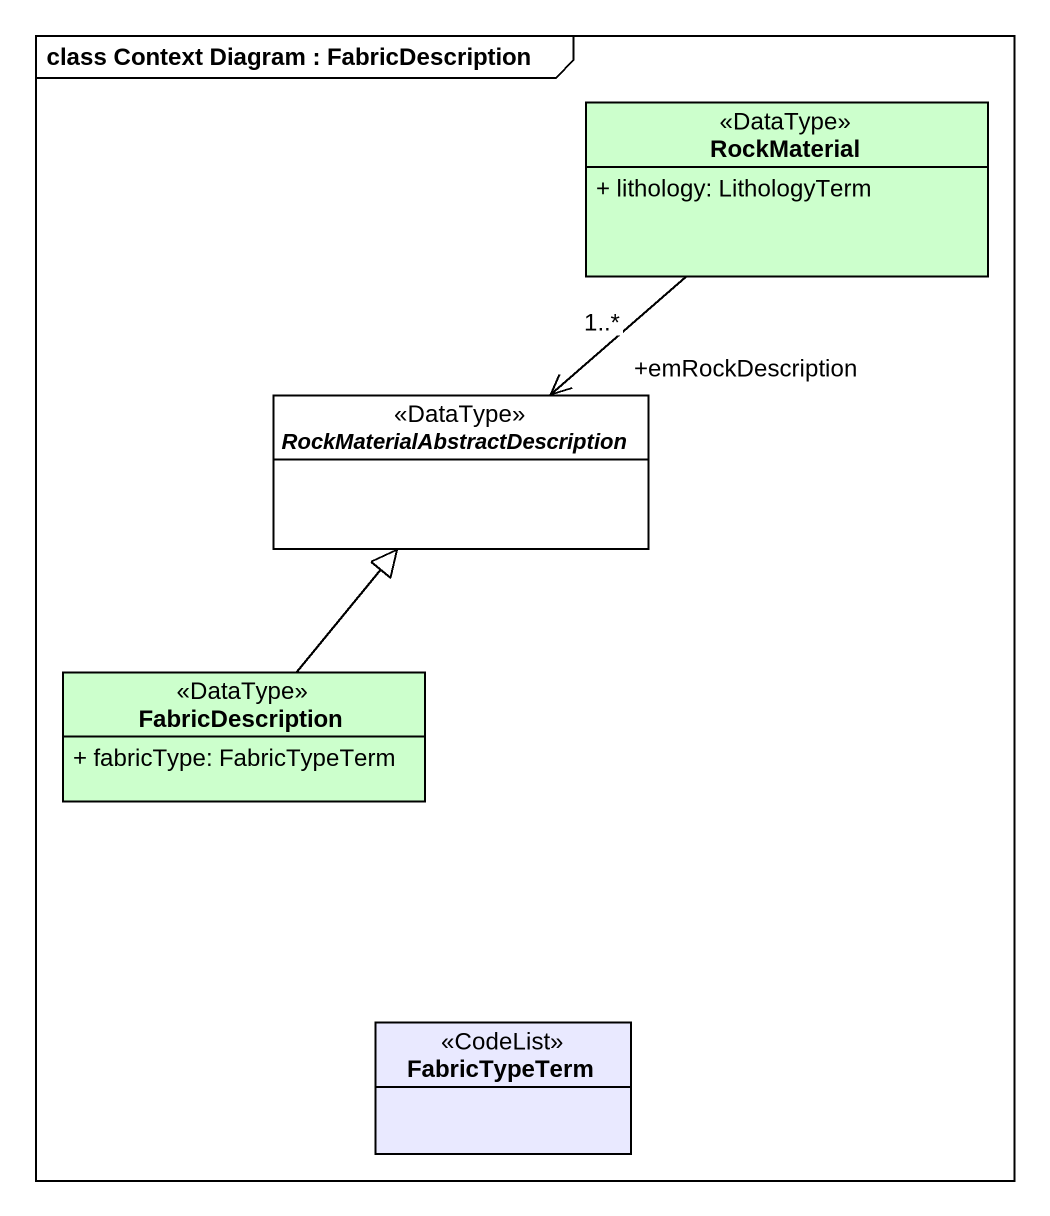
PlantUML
@startuml
mainframe class Context Diagram : FabricDescription
hide circle
hide empty members
skinparam classAttributeIconSize 0
class RockMaterial <<DataType>> #CCFFCC {
  + lithology: LithologyTerm
}
abstract class "RockMaterialAbstractDescription" as RockMaterialAbstractDescript <<DataType>>
class FabricDescription <<DataType>> #CCFFCC {
  + fabricType: FabricTypeTerm
}
class FabricTypeTerm <<CodeList>> #E9E9FF
RockMaterial --> "+emRockDescription\n1..*" RockMaterialAbstractDescript
FabricDescription -up-|> RockMaterialAbstractDescript
@enduml
